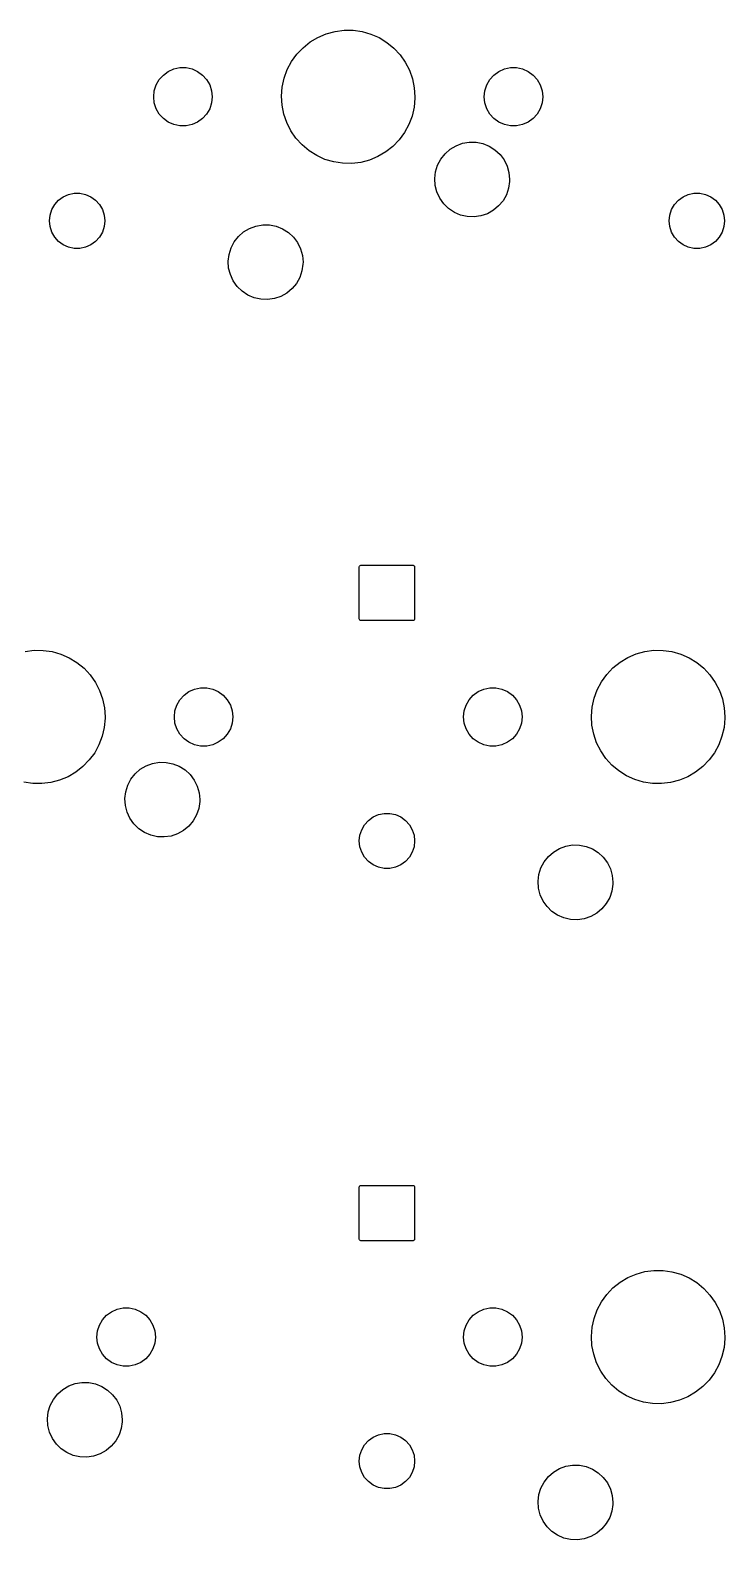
# Model space of a CAD drawing. Extents: x -119 to 120, y -47 to 51.
# Drawn here: x 56.9 to 78.25, y -44.33 to 2.05 of the extents above; entities that cross this region are included whole.
import ezdxf

# ---------------------------------------------------------------- set-up
doc = ezdxf.new("R2010")
doc.units = 0
doc.layers.add('BLACK', color=7, linetype='CONTINUOUS')

msp = doc.modelspace()

# ---------------------------------------------------------------- linework, layer by layer
at = {"layer": 'BLACK', "linetype": 'CONTINUOUS'}
for p, q in [((65.7443, 1.82656), (66.0008, 1.93597)), ((66.0008, 1.93597), (66.2698, 2.00956)), ((66.2698, 2.00956), (66.5463, 2.04595)), ((66.5463, 2.04595), (66.8251, 2.04449)), ((66.8251, 2.04449), (67.1012, 2.0052)), ((67.1012, 2.0052), (67.3694, 1.92881)), ((67.3694, 1.92881), (67.6248, 1.81672)), ((65.0954, 1.30672), (65.2874, 1.509)), ((65.2874, 1.509), (65.505, 1.68336)), ((65.505, 1.68336), (65.7443, 1.82656)), ((67.6248, 1.81672), (67.8625, 1.67101)), ((67.8625, 1.67101), (68.0783, 1.49439)), ((68.0783, 1.49439), (68.2681, 1.29011)), ((64.8022, 0.83381), (64.9327, 1.08026)), ((64.9327, 1.08026), (65.0954, 1.30672)), ((68.2681, 1.29011), (68.4285, 1.06195)), ((68.4285, 1.06195), (68.5564, 0.814153)), ((60.7728, 0.366063), (60.8669, 0.529007)), ((60.8669, 0.529007), (60.9928, 0.66883)), ((60.9928, 0.66883), (61.145, 0.779423)), ((61.145, 0.779423), (61.3169, 0.855951)), ((61.3169, 0.855951), (61.5009, 0.89507)), ((61.5009, 0.89507), (61.6891, 0.89507)), ((61.6891, 0.89507), (61.8731, 0.855951)), ((61.8731, 0.855951), (62.045, 0.779423)), ((62.045, 0.779423), (62.1972, 0.66883)), ((62.1972, 0.66883), (62.3231, 0.529007)), ((62.3231, 0.529007), (62.4172, 0.366063)), ((64.647, 0.29947), (64.7064, 0.571932)), ((64.7064, 0.571932), (64.8022, 0.83381)), ((68.5564, 0.814153), (68.6495, 0.551286)), ((68.6495, 0.551286), (68.706, 0.278217)), ((70.9328, 0.366063), (71.0269, 0.529007)), ((71.0269, 0.529007), (71.1528, 0.66883)), ((71.1528, 0.66883), (71.305, 0.779423)), ((71.305, 0.779423), (71.4769, 0.855951)), ((71.4769, 0.855951), (71.6609, 0.89507)), ((71.6609, 0.89507), (71.8491, 0.89507)), ((71.8491, 0.89507), (72.0331, 0.855951)), ((72.0331, 0.855951), (72.205, 0.779423)), ((72.205, 0.779423), (72.3572, 0.66883)), ((72.3572, 0.66883), (72.4831, 0.529007)), ((72.4831, 0.529007), (72.5772, 0.366063)), ((60.695, 0), (60.7147, 0.187121)), ((60.7147, -0.187121), (60.695, 0)), ((60.7147, 0.187121), (60.7728, 0.366063)), ((62.4172, 0.366063), (62.4753, 0.187121)), ((62.4753, 0.187121), (62.495, 0)), ((62.495, 0), (62.4753, -0.187121)), ((64.6251, 0.021467), (64.647, 0.29947)), ((64.6412, -0.256933), (64.6251, 0.021467)), ((68.706, 0.278217), (68.725, 0)), ((68.725, 0), (68.7245, -0.042932)), ((70.855, 0), (70.8747, 0.187121)), ((70.8747, -0.187121), (70.855, 0)), ((70.8747, 0.187121), (70.9328, 0.366063)), ((72.5772, 0.366063), (72.6353, 0.187121)), ((72.6353, 0.187121), (72.655, 0)), ((72.655, 0), (72.6353, -0.187121)), ((60.7728, -0.366063), (60.7147, -0.187121)), ((60.8669, -0.529007), (60.7728, -0.366063)), ((62.4172, -0.366063), (62.3231, -0.529007)), ((62.4753, -0.187121), (62.4172, -0.366063)), ((64.6949, -0.530579), (64.6412, -0.256933)), ((68.6998, -0.320691), (68.6375, -0.592515)), ((68.7245, -0.042932), (68.6998, -0.320691)), ((70.9328, -0.366063), (70.8747, -0.187121)), ((71.0269, -0.529007), (70.9328, -0.366063)), ((72.5772, -0.366063), (72.4831, -0.529007)), ((72.6353, -0.187121), (72.5772, -0.366063)), ((60.9928, -0.66883), (60.8669, -0.529007)), ((61.145, -0.779423), (60.9928, -0.66883)), ((61.3169, -0.855951), (61.145, -0.779423)), ((61.5009, -0.89507), (61.3169, -0.855951)), ((61.6891, -0.89507), (61.5009, -0.89507)), ((61.8731, -0.855951), (61.6891, -0.89507)), ((62.045, -0.779423), (61.8731, -0.855951)), ((62.1972, -0.66883), (62.045, -0.779423)), ((62.3231, -0.529007), (62.1972, -0.66883)), ((64.7852, -0.794407), (64.6949, -0.530579)), ((64.9105, -1.04353), (64.7852, -0.794407)), ((68.5389, -0.853376), (68.4059, -1.09844)), ((68.6375, -0.592515), (68.5389, -0.853376)), ((71.1528, -0.66883), (71.0269, -0.529007)), ((71.305, -0.779423), (71.1528, -0.66883)), ((71.4769, -0.855951), (71.305, -0.779423)), ((71.6609, -0.89507), (71.4769, -0.855951)), ((71.8491, -0.89507), (71.6609, -0.89507)), ((72.0331, -0.855951), (71.8491, -0.89507)), ((72.205, -0.779423), (72.0331, -0.855951)), ((72.3572, -0.66883), (72.205, -0.779423)), ((72.4831, -0.529007), (72.3572, -0.66883)), ((65.0684, -1.27335), (64.9105, -1.04353)), ((65.2561, -1.47961), (65.0684, -1.27335)), ((68.2408, -1.32319), (68.0467, -1.52345)), ((68.4059, -1.09844), (68.2408, -1.32319)), ((65.47, -1.65848), (65.2561, -1.47961)), ((65.7063, -1.80667), (65.47, -1.65848)), ((65.9604, -1.92143), (65.7063, -1.80667)), ((67.5865, -1.83621), (67.3289, -1.94293)), ((67.8273, -1.69551), (67.5865, -1.83621)), ((68.0467, -1.52345), (67.8273, -1.69551)), ((69.5205, -1.91366), (69.6508, -1.74839)), ((69.6508, -1.74839), (69.809, -1.60963)), ((69.809, -1.60963), (69.9899, -1.50203)), ((69.9899, -1.50203), (70.1874, -1.42918)), ((70.1874, -1.42918), (70.3948, -1.39355)), ((70.3948, -1.39355), (70.6052, -1.3963)), ((70.6052, -1.3963), (70.8116, -1.43736)), ((70.8116, -1.43736), (71.0071, -1.51534)), ((71.0071, -1.51534), (71.1851, -1.62764)), ((71.1851, -1.62764), (71.3396, -1.7705)), ((71.3396, -1.7705), (71.4655, -1.93913)), ((66.2278, -2.00063), (65.9604, -1.92143)), ((66.5035, -2.04281), (66.2278, -2.00063)), ((66.7823, -2.04719), (66.5035, -2.04281)), ((67.0591, -2.01369), (66.7823, -2.04719)), ((67.3289, -1.94293), (67.0591, -2.01369)), ((69.3354, -2.5099), (69.3601, -2.3009)), ((69.3601, -2.3009), (69.4225, -2.09991)), ((69.4225, -2.09991), (69.5205, -1.91366)), ((71.4655, -1.93913), (71.5586, -2.12788)), ((71.5586, -2.12788), (71.6157, -2.33043)), ((69.3492, -2.7199), (69.3354, -2.5099)), ((69.401, -2.92388), (69.3492, -2.7199)), ((71.6334, -2.60019), (71.6032, -2.80846)), ((71.6157, -2.33043), (71.635, -2.54)), ((71.635, -2.54), (71.6334, -2.60019)), ((57.653, -3.31038), (57.7719, -3.17833)), ((57.7719, -3.17833), (57.9156, -3.07388)), ((57.9156, -3.07388), (58.078, -3.0016)), ((58.078, -3.0016), (58.2518, -2.96466)), ((58.2518, -2.96466), (58.4295, -2.96466)), ((58.4295, -2.96466), (58.6033, -3.0016)), ((58.6033, -3.0016), (58.7656, -3.07388)), ((58.7656, -3.07388), (58.9094, -3.17833)), ((58.9094, -3.17833), (59.0283, -3.31038)), ((69.4891, -3.115), (69.401, -2.92388)), ((69.6105, -3.28686), (69.4891, -3.115)), ((71.4327, -3.19137), (71.2982, -3.35317)), ((71.5356, -3.00775), (71.4327, -3.19137)), ((71.6032, -2.80846), (71.5356, -3.00775)), ((76.703, -3.31038), (76.8219, -3.17833)), ((76.8219, -3.17833), (76.9656, -3.07388)), ((76.9656, -3.07388), (77.128, -3.0016)), ((77.128, -3.0016), (77.3018, -2.96466)), ((77.3018, -2.96466), (77.4795, -2.96466)), ((77.4795, -2.96466), (77.6533, -3.0016)), ((77.6533, -3.0016), (77.8156, -3.07388)), ((77.8156, -3.07388), (77.9594, -3.17833)), ((77.9594, -3.17833), (78.0783, -3.31038)), ((57.4906, -3.81), (57.5092, -3.63327)), ((57.5092, -3.63327), (57.5641, -3.46427)), ((57.5641, -3.46427), (57.653, -3.31038)), ((59.0283, -3.31038), (59.1171, -3.46427)), ((59.1171, -3.46427), (59.172, -3.63327)), ((59.172, -3.63327), (59.1906, -3.81)), ((69.7613, -3.43372), (69.6105, -3.28686)), ((69.9363, -3.55064), (69.7613, -3.43372)), ((70.1296, -3.63372), (69.9363, -3.55064)), ((70.3349, -3.68016), (70.1296, -3.63372)), ((70.5452, -3.68842), (70.3349, -3.68016)), ((70.7535, -3.65822), (70.5452, -3.68842)), ((70.9527, -3.59058), (70.7535, -3.65822)), ((71.1364, -3.48774), (70.9527, -3.59058)), ((71.2982, -3.35317), (71.1364, -3.48774)), ((76.5406, -3.81), (76.5592, -3.63327)), ((76.5592, -3.63327), (76.6141, -3.46427)), ((76.6141, -3.46427), (76.703, -3.31038)), ((78.0783, -3.31038), (78.1671, -3.46427)), ((78.1671, -3.46427), (78.222, -3.63327)), ((78.222, -3.63327), (78.2406, -3.81)), ((57.5092, -3.98672), (57.4906, -3.81)), ((57.5641, -4.15573), (57.5092, -3.98672)), ((57.653, -4.30962), (57.5641, -4.15573)), ((59.1171, -4.15573), (59.0283, -4.30962)), ((59.172, -3.98672), (59.1171, -4.15573)), ((59.1906, -3.81), (59.172, -3.98672)), ((63.3008, -4.28839), (63.459, -4.14963)), ((63.459, -4.14963), (63.6399, -4.04203)), ((63.6399, -4.04203), (63.8374, -3.96918)), ((63.8374, -3.96918), (64.0448, -3.93354)), ((64.0448, -3.93354), (64.2552, -3.9363)), ((64.2552, -3.9363), (64.4616, -3.97736)), ((64.4616, -3.97736), (64.6571, -4.05534)), ((64.6571, -4.05534), (64.8351, -4.16764)), ((64.8351, -4.16764), (64.9896, -4.3105)), ((76.5592, -3.98672), (76.5406, -3.81)), ((76.6141, -4.15573), (76.5592, -3.98672)), ((76.703, -4.30962), (76.6141, -4.15573)), ((78.1671, -4.15573), (78.0783, -4.30962)), ((78.222, -3.98672), (78.1671, -4.15573)), ((78.2406, -3.81), (78.222, -3.98672)), ((57.7719, -4.44167), (57.653, -4.30962)), ((57.9156, -4.54612), (57.7719, -4.44167)), ((58.078, -4.6184), (57.9156, -4.54612)), ((58.2518, -4.65534), (58.078, -4.6184)), ((58.6033, -4.6184), (58.4295, -4.65534)), ((58.7656, -4.54612), (58.6033, -4.6184)), ((58.9094, -4.44167), (58.7656, -4.54612)), ((59.0283, -4.30962), (58.9094, -4.44167)), ((63.0725, -4.63991), (63.1705, -4.45366)), ((63.1705, -4.45366), (63.3008, -4.28839)), ((64.9896, -4.3105), (65.1155, -4.47913)), ((65.1155, -4.47913), (65.2086, -4.66788)), ((76.8219, -4.44167), (76.703, -4.30962)), ((76.9656, -4.54612), (76.8219, -4.44167)), ((77.128, -4.6184), (76.9656, -4.54612)), ((77.3018, -4.65534), (77.128, -4.6184)), ((77.6533, -4.6184), (77.4795, -4.65534)), ((77.8156, -4.54612), (77.6533, -4.6184)), ((77.9594, -4.44167), (77.8156, -4.54612)), ((78.0783, -4.30962), (77.9594, -4.44167)), ((58.4295, -4.65534), (58.2518, -4.65534)), ((62.9854, -5.0499), (63.0101, -4.8409)), ((62.9992, -5.2599), (62.9854, -5.0499)), ((63.0101, -4.8409), (63.0725, -4.63991)), ((65.2086, -4.66788), (65.2657, -4.87043)), ((65.2657, -4.87043), (65.285, -5.08)), ((65.285, -5.08), (65.2834, -5.14019)), ((77.4795, -4.65534), (77.3018, -4.65534)), ((63.051, -5.46388), (62.9992, -5.2599)), ((63.1391, -5.655), (63.051, -5.46388)), ((65.1856, -5.54775), (65.0827, -5.73137)), ((65.2532, -5.34846), (65.1856, -5.54775)), ((65.2834, -5.14019), (65.2532, -5.34846)), ((63.2605, -5.82686), (63.1391, -5.655)), ((63.4113, -5.97372), (63.2605, -5.82686)), ((63.5863, -6.09064), (63.4113, -5.97372)), ((64.7864, -6.02774), (64.6027, -6.13058)), ((64.9482, -5.89317), (64.7864, -6.02774)), ((65.0827, -5.73137), (64.9482, -5.89317)), ((63.7796, -6.17371), (63.5863, -6.09064)), ((63.9849, -6.22016), (63.7796, -6.17371)), ((64.1952, -6.22842), (63.9849, -6.22016)), ((64.4035, -6.19822), (64.1952, -6.22842)), ((64.6027, -6.13058), (64.4035, -6.19822)), ((67.0156, -14.44), (67.0194, -14.4209)), ((67.0156, -16.04), (67.0156, -14.44)), ((67.0194, -14.4209), (67.0303, -14.4046)), ((67.0303, -14.4046), (67.0465, -14.3938)), ((67.0465, -14.3938), (67.0656, -14.39)), ((67.0656, -14.39), (68.6656, -14.39)), ((68.6656, -14.39), (68.6848, -14.3938)), ((68.6848, -14.3938), (68.701, -14.4046)), ((68.701, -14.4046), (68.7118, -14.4209)), ((68.7118, -14.4209), (68.7156, -14.44)), ((68.7156, -14.44), (68.7156, -16.04)), ((67.0194, -16.0591), (67.0156, -16.04)), ((67.0303, -16.0754), (67.0194, -16.0591)), ((67.0465, -16.0862), (67.0303, -16.0754)), ((67.0656, -16.09), (67.0465, -16.0862)), ((68.6656, -16.09), (67.0656, -16.09)), ((68.6848, -16.0862), (68.6656, -16.09)), ((68.701, -16.0754), (68.6848, -16.0862)), ((68.7118, -16.0591), (68.701, -16.0754)), ((68.7156, -16.04), (68.7118, -16.0591)), ((56.7448, -17.0404), (57.0213, -17.004)), ((57.0213, -17.004), (57.3001, -17.0055)), ((57.3001, -17.0055), (57.5762, -17.0448)), ((57.5762, -17.0448), (57.8444, -17.1212)), ((57.8444, -17.1212), (58.0998, -17.2333)), ((75.2693, -17.2234), (75.5258, -17.114)), ((75.5258, -17.114), (75.7948, -17.0404)), ((75.7948, -17.0404), (76.0713, -17.004)), ((76.0713, -17.004), (76.3501, -17.0055)), ((76.3501, -17.0055), (76.6262, -17.0448)), ((76.6262, -17.0448), (76.8944, -17.1212)), ((76.8944, -17.1212), (77.1498, -17.2333)), ((58.0998, -17.2333), (58.3375, -17.379)), ((58.3375, -17.379), (58.5533, -17.5556)), ((58.5533, -17.5556), (58.7431, -17.7599)), ((74.6204, -17.7433), (74.8124, -17.541)), ((74.8124, -17.541), (75.03, -17.3666)), ((75.03, -17.3666), (75.2693, -17.2234)), ((77.1498, -17.2333), (77.3875, -17.379)), ((77.3875, -17.379), (77.6033, -17.5556)), ((77.6033, -17.5556), (77.7931, -17.7599)), ((58.7431, -17.7599), (58.9035, -17.988)), ((58.9035, -17.988), (59.0314, -18.2358)), ((74.3272, -18.2162), (74.4577, -17.9697)), ((74.4577, -17.9697), (74.6204, -17.7433)), ((77.7931, -17.7599), (77.9535, -17.988)), ((77.9535, -17.988), (78.0814, -18.2358)), ((59.0314, -18.2358), (59.1245, -18.4987)), ((59.1245, -18.4987), (59.181, -18.7718)), ((61.4078, -18.6839), (61.5019, -18.521)), ((61.5019, -18.521), (61.6278, -18.3812)), ((61.6278, -18.3812), (61.78, -18.2706)), ((61.78, -18.2706), (61.9519, -18.194)), ((61.9519, -18.194), (62.1359, -18.1549)), ((62.1359, -18.1549), (62.3241, -18.1549)), ((62.3241, -18.1549), (62.5081, -18.194)), ((62.5081, -18.194), (62.68, -18.2706)), ((62.68, -18.2706), (62.8322, -18.3812)), ((62.8322, -18.3812), (62.9581, -18.521)), ((62.9581, -18.521), (63.0522, -18.6839)), ((70.2978, -18.6839), (70.3919, -18.521)), ((70.3919, -18.521), (70.5178, -18.3812)), ((70.5178, -18.3812), (70.67, -18.2706)), ((70.67, -18.2706), (70.8419, -18.194)), ((70.8419, -18.194), (71.0259, -18.1549)), ((71.0259, -18.1549), (71.2141, -18.1549)), ((71.2141, -18.1549), (71.3981, -18.194)), ((71.3981, -18.194), (71.57, -18.2706)), ((71.57, -18.2706), (71.7222, -18.3812)), ((71.7222, -18.3812), (71.8481, -18.521)), ((71.8481, -18.521), (71.9422, -18.6839)), ((74.172, -18.7505), (74.2314, -18.4781)), ((74.2314, -18.4781), (74.3272, -18.2162)), ((78.0814, -18.2358), (78.1745, -18.4987)), ((78.1745, -18.4987), (78.231, -18.7718)), ((59.181, -18.7718), (59.2, -19.05)), ((61.33, -19.05), (61.3497, -18.8629)), ((61.3497, -18.8629), (61.4078, -18.6839)), ((63.0522, -18.6839), (63.1103, -18.8629)), ((63.1103, -18.8629), (63.13, -19.05)), ((70.22, -19.05), (70.2397, -18.8629)), ((70.2397, -18.8629), (70.2978, -18.6839)), ((71.9422, -18.6839), (72.0003, -18.8629)), ((72.0003, -18.8629), (72.02, -19.05)), ((74.1501, -19.0285), (74.172, -18.7505)), ((78.231, -18.7718), (78.25, -19.05)), ((59.1748, -19.3707), (59.1125, -19.6425)), ((59.1995, -19.0929), (59.1748, -19.3707)), ((59.2, -19.05), (59.1995, -19.0929)), ((61.3497, -19.2371), (61.33, -19.05)), ((61.4078, -19.4161), (61.3497, -19.2371)), ((61.5019, -19.579), (61.4078, -19.4161)), ((63.0522, -19.4161), (62.9581, -19.579)), ((63.1103, -19.2371), (63.0522, -19.4161)), ((63.13, -19.05), (63.1103, -19.2371)), ((70.2397, -19.2371), (70.22, -19.05)), ((70.2978, -19.4161), (70.2397, -19.2371)), ((70.3919, -19.579), (70.2978, -19.4161)), ((71.9422, -19.4161), (71.8481, -19.579)), ((72.0003, -19.2371), (71.9422, -19.4161)), ((72.02, -19.05), (72.0003, -19.2371)), ((74.1662, -19.3069), (74.1501, -19.0285)), ((74.2199, -19.5806), (74.1662, -19.3069)), ((78.2248, -19.3707), (78.1625, -19.6425)), ((78.2495, -19.0929), (78.2248, -19.3707)), ((78.25, -19.05), (78.2495, -19.0929)), ((59.0139, -19.9034), (58.8809, -20.1484)), ((59.1125, -19.6425), (59.0139, -19.9034)), ((61.6278, -19.7188), (61.5019, -19.579)), ((61.78, -19.8294), (61.6278, -19.7188)), ((61.9519, -19.906), (61.78, -19.8294)), ((62.1359, -19.9451), (61.9519, -19.906)), ((62.5081, -19.906), (62.3241, -19.9451)), ((62.68, -19.8294), (62.5081, -19.906)), ((62.8322, -19.7188), (62.68, -19.8294)), ((62.9581, -19.579), (62.8322, -19.7188)), ((70.5178, -19.7188), (70.3919, -19.579)), ((70.67, -19.8294), (70.5178, -19.7188)), ((70.8419, -19.906), (70.67, -19.8294)), ((71.0259, -19.9451), (70.8419, -19.906)), ((71.3981, -19.906), (71.2141, -19.9451)), ((71.57, -19.8294), (71.3981, -19.906)), ((71.7222, -19.7188), (71.57, -19.8294)), ((71.8481, -19.579), (71.7222, -19.7188)), ((74.3102, -19.8444), (74.2199, -19.5806)), ((74.4355, -20.0935), (74.3102, -19.8444)), ((78.0639, -19.9034), (77.9309, -20.1484)), ((78.1625, -19.6425), (78.0639, -19.9034)), ((58.7158, -20.3732), (58.5217, -20.5734)), ((58.8809, -20.1484), (58.7158, -20.3732)), ((62.3241, -19.9451), (62.1359, -19.9451)), ((71.2141, -19.9451), (71.0259, -19.9451)), ((74.5934, -20.3234), (74.4355, -20.0935)), ((74.7811, -20.5296), (74.5934, -20.3234)), ((77.7658, -20.3732), (77.5717, -20.5734)), ((77.9309, -20.1484), (77.7658, -20.3732)), ((58.3023, -20.7455), (58.0615, -20.8862)), ((58.5217, -20.5734), (58.3023, -20.7455)), ((59.9955, -20.9637), (60.1258, -20.7984)), ((60.1258, -20.7984), (60.284, -20.6596)), ((60.284, -20.6596), (60.4649, -20.552)), ((60.4649, -20.552), (60.6624, -20.4792)), ((60.6624, -20.4792), (60.8698, -20.4435)), ((60.8698, -20.4435), (61.0802, -20.4463)), ((61.0802, -20.4463), (61.2866, -20.4874)), ((61.2866, -20.4874), (61.4821, -20.5653)), ((61.4821, -20.5653), (61.6601, -20.6776)), ((61.6601, -20.6776), (61.8146, -20.8205)), ((61.8146, -20.8205), (61.9405, -20.9891)), ((74.995, -20.7085), (74.7811, -20.5296)), ((75.2313, -20.8567), (74.995, -20.7085)), ((75.4854, -20.9714), (75.2313, -20.8567)), ((77.3523, -20.7455), (77.1115, -20.8862)), ((77.5717, -20.5734), (77.3523, -20.7455)), ((56.9785, -21.0928), (56.7028, -21.0506)), ((57.2573, -21.0972), (56.9785, -21.0928)), ((57.5341, -21.0637), (57.2573, -21.0972)), ((57.8039, -20.9929), (57.5341, -21.0637)), ((58.0615, -20.8862), (57.8039, -20.9929)), ((59.8351, -21.3509), (59.8975, -21.1499)), ((59.8975, -21.1499), (59.9955, -20.9637)), ((61.9405, -20.9891), (62.0336, -21.1779)), ((62.0336, -21.1779), (62.0907, -21.3804)), ((75.7528, -21.0506), (75.4854, -20.9714)), ((76.0285, -21.0928), (75.7528, -21.0506)), ((76.3073, -21.0972), (76.0285, -21.0928)), ((76.5841, -21.0637), (76.3073, -21.0972)), ((76.8539, -20.9929), (76.5841, -21.0637)), ((77.1115, -20.8862), (76.8539, -20.9929)), ((59.8104, -21.5599), (59.8351, -21.3509)), ((59.8242, -21.7699), (59.8104, -21.5599)), ((59.876, -21.9739), (59.8242, -21.7699)), ((62.1084, -21.6502), (62.0782, -21.8585)), ((62.0907, -21.3804), (62.11, -21.59)), ((62.11, -21.59), (62.1084, -21.6502)), ((59.9641, -22.165), (59.876, -21.9739)), ((60.0855, -22.3369), (59.9641, -22.165)), ((61.9077, -22.2414), (61.7732, -22.4032)), ((62.0106, -22.0577), (61.9077, -22.2414)), ((62.0782, -21.8585), (62.0106, -22.0577)), ((67.178, -22.3604), (67.2969, -22.2283)), ((67.2969, -22.2283), (67.4406, -22.1239)), ((67.4406, -22.1239), (67.603, -22.0516)), ((67.603, -22.0516), (67.7768, -22.0147)), ((67.7768, -22.0147), (67.9545, -22.0147)), ((67.9545, -22.0147), (68.1283, -22.0516)), ((68.1283, -22.0516), (68.2906, -22.1239)), ((68.2906, -22.1239), (68.4344, -22.2283)), ((68.4344, -22.2283), (68.5533, -22.3604)), ((60.2363, -22.4837), (60.0855, -22.3369)), ((60.4113, -22.6006), (60.2363, -22.4837)), ((60.6046, -22.6837), (60.4113, -22.6006)), ((60.8099, -22.7302), (60.6046, -22.6837)), ((61.2285, -22.7082), (61.0202, -22.7384)), ((61.4277, -22.6406), (61.2285, -22.7082)), ((61.6114, -22.5377), (61.4277, -22.6406)), ((61.7732, -22.4032), (61.6114, -22.5377)), ((67.0156, -22.86), (67.0342, -22.6833)), ((67.0342, -22.6833), (67.0891, -22.5143)), ((67.0891, -22.5143), (67.178, -22.3604)), ((68.5533, -22.3604), (68.6421, -22.5143)), ((68.6421, -22.5143), (68.697, -22.6833)), ((68.697, -22.6833), (68.7156, -22.86)), ((61.0202, -22.7384), (60.8099, -22.7302)), ((67.0342, -23.0367), (67.0156, -22.86)), ((67.0891, -23.2057), (67.0342, -23.0367)), ((68.697, -23.0367), (68.6421, -23.2057)), ((68.7156, -22.86), (68.697, -23.0367)), ((72.984, -23.1996), (73.1649, -23.092)), ((73.1649, -23.092), (73.3624, -23.0192)), ((73.3624, -23.0192), (73.5698, -22.9835)), ((73.5698, -22.9835), (73.7802, -22.9863)), ((73.7802, -22.9863), (73.9866, -23.0274)), ((73.9866, -23.0274), (74.1821, -23.1053)), ((74.1821, -23.1053), (74.3601, -23.2176)), ((67.178, -23.3596), (67.0891, -23.2057)), ((67.2969, -23.4917), (67.178, -23.3596)), ((67.4406, -23.5961), (67.2969, -23.4917)), ((67.603, -23.6684), (67.4406, -23.5961)), ((68.2906, -23.5961), (68.1283, -23.6684)), ((68.4344, -23.4917), (68.2906, -23.5961)), ((68.5533, -23.3596), (68.4344, -23.4917)), ((68.6421, -23.2057), (68.5533, -23.3596)), ((72.5975, -23.6899), (72.6955, -23.5037)), ((72.6955, -23.5037), (72.8258, -23.3384)), ((72.8258, -23.3384), (72.984, -23.1996)), ((74.3601, -23.2176), (74.5146, -23.3605)), ((74.5146, -23.3605), (74.6405, -23.5291)), ((74.6405, -23.5291), (74.7336, -23.7179)), ((67.7768, -23.7053), (67.603, -23.6684)), ((67.9545, -23.7053), (67.7768, -23.7053)), ((68.1283, -23.6684), (67.9545, -23.7053)), ((72.5104, -24.0999), (72.5351, -23.8909)), ((72.5242, -24.3099), (72.5104, -24.0999)), ((72.5351, -23.8909), (72.5975, -23.6899)), ((74.7336, -23.7179), (74.7907, -23.9204)), ((74.7907, -23.9204), (74.81, -24.13)), ((72.576, -24.5139), (72.5242, -24.3099)), ((72.6641, -24.705), (72.576, -24.5139)), ((74.7782, -24.3985), (74.7106, -24.5977)), ((74.8084, -24.1902), (74.7782, -24.3985)), ((74.81, -24.13), (74.8084, -24.1902)), ((72.7855, -24.8769), (72.6641, -24.705)), ((72.9363, -25.0237), (72.7855, -24.8769)), ((73.1113, -25.1406), (72.9363, -25.0237)), ((74.4732, -24.9432), (74.3114, -25.0777)), ((74.6077, -24.7814), (74.4732, -24.9432)), ((74.7106, -24.5977), (74.6077, -24.7814)), ((73.3046, -25.2237), (73.1113, -25.1406)), ((73.5099, -25.2702), (73.3046, -25.2237)), ((73.7202, -25.2784), (73.5099, -25.2702)), ((73.9285, -25.2482), (73.7202, -25.2784)), ((74.1277, -25.1806), (73.9285, -25.2482)), ((74.3114, -25.0777), (74.1277, -25.1806)), ((67.0156, -33.49), (67.0194, -33.4709)), ((67.0156, -35.09), (67.0156, -33.49)), ((67.0194, -33.4709), (67.0303, -33.4546)), ((67.0303, -33.4546), (67.0465, -33.4438)), ((67.0465, -33.4438), (67.0656, -33.44)), ((67.0656, -33.44), (68.6656, -33.44)), ((68.6656, -33.44), (68.6848, -33.4438)), ((68.6848, -33.4438), (68.701, -33.4546)), ((68.701, -33.4546), (68.7118, -33.4709)), ((68.7118, -33.4709), (68.7156, -33.49)), ((68.7156, -33.49), (68.7156, -35.09)), ((67.0194, -35.1091), (67.0156, -35.09)), ((67.0303, -35.1254), (67.0194, -35.1091)), ((67.0465, -35.1362), (67.0303, -35.1254)), ((67.0656, -35.14), (67.0465, -35.1362)), ((68.6656, -35.14), (67.0656, -35.14)), ((68.6848, -35.1362), (68.6656, -35.14)), ((68.701, -35.1254), (68.6848, -35.1362)), ((68.7118, -35.1091), (68.701, -35.1254)), ((68.7156, -35.09), (68.7118, -35.1091)), ((75.2693, -36.2734), (75.5258, -36.164)), ((75.5258, -36.164), (75.7948, -36.0904)), ((75.7948, -36.0904), (76.0713, -36.054)), ((76.0713, -36.054), (76.3501, -36.0555)), ((76.3501, -36.0555), (76.6262, -36.0948)), ((76.6262, -36.0948), (76.8944, -36.1712)), ((76.8944, -36.1712), (77.1498, -36.2833)), ((74.6204, -36.7933), (74.8124, -36.591)), ((74.8124, -36.591), (75.03, -36.4166)), ((75.03, -36.4166), (75.2693, -36.2734)), ((77.1498, -36.2833), (77.3875, -36.429)), ((77.3875, -36.429), (77.6033, -36.6056)), ((77.6033, -36.6056), (77.7931, -36.8099)), ((74.3272, -37.2662), (74.4577, -37.0197)), ((74.4577, -37.0197), (74.6204, -36.7933)), ((77.7931, -36.8099), (77.9535, -37.038)), ((77.9535, -37.038), (78.0814, -37.2858)), ((59.1206, -37.571), (59.2465, -37.4312)), ((59.2465, -37.4312), (59.3987, -37.3206)), ((59.3987, -37.3206), (59.5706, -37.244)), ((59.5706, -37.244), (59.7547, -37.2049)), ((59.7547, -37.2049), (59.9428, -37.2049)), ((59.9428, -37.2049), (60.1269, -37.244)), ((60.1269, -37.244), (60.2987, -37.3206)), ((60.2987, -37.3206), (60.451, -37.4312)), ((60.451, -37.4312), (60.5769, -37.571)), ((70.3919, -37.571), (70.5178, -37.4312)), ((70.5178, -37.4312), (70.67, -37.3206)), ((70.67, -37.3206), (70.8419, -37.244)), ((70.8419, -37.244), (71.0259, -37.2049)), ((71.0259, -37.2049), (71.2141, -37.2049)), ((71.2141, -37.2049), (71.3981, -37.244)), ((71.3981, -37.244), (71.57, -37.3206)), ((71.57, -37.3206), (71.7222, -37.4312)), ((71.7222, -37.4312), (71.8481, -37.571)), ((74.172, -37.8005), (74.2314, -37.5281)), ((74.2314, -37.5281), (74.3272, -37.2662)), ((78.0814, -37.2858), (78.1745, -37.5487)), ((78.1745, -37.5487), (78.231, -37.8218)), ((58.9487, -38.1), (58.9684, -37.9129)), ((58.9684, -37.9129), (59.0266, -37.7339)), ((59.0266, -37.7339), (59.1206, -37.571)), ((60.5769, -37.571), (60.6709, -37.7339)), ((60.6709, -37.7339), (60.7291, -37.9129)), ((60.7291, -37.9129), (60.7487, -38.1)), ((70.22, -38.1), (70.2397, -37.9129)), ((70.2397, -37.9129), (70.2978, -37.7339)), ((70.2978, -37.7339), (70.3919, -37.571)), ((71.8481, -37.571), (71.9422, -37.7339)), ((71.9422, -37.7339), (72.0003, -37.9129)), ((72.0003, -37.9129), (72.02, -38.1)), ((74.1501, -38.0785), (74.172, -37.8005)), ((78.231, -37.8218), (78.25, -38.1)), ((58.9684, -38.2871), (58.9487, -38.1)), ((59.0266, -38.4661), (58.9684, -38.2871)), ((59.1206, -38.629), (59.0266, -38.4661)), ((60.6709, -38.4661), (60.5769, -38.629)), ((60.7291, -38.2871), (60.6709, -38.4661)), ((60.7487, -38.1), (60.7291, -38.2871)), ((70.2397, -38.2871), (70.22, -38.1)), ((70.2978, -38.4661), (70.2397, -38.2871)), ((70.3919, -38.629), (70.2978, -38.4661)), ((71.9422, -38.4661), (71.8481, -38.629)), ((72.0003, -38.2871), (71.9422, -38.4661)), ((72.02, -38.1), (72.0003, -38.2871)), ((74.1662, -38.3569), (74.1501, -38.0785)), ((74.2199, -38.6306), (74.1662, -38.3569)), ((78.2248, -38.4207), (78.1625, -38.6925)), ((78.2495, -38.1429), (78.2248, -38.4207)), ((78.25, -38.1), (78.2495, -38.1429)), ((59.2465, -38.7688), (59.1206, -38.629)), ((59.3987, -38.8794), (59.2465, -38.7688)), ((59.5706, -38.956), (59.3987, -38.8794)), ((60.2987, -38.8794), (60.1269, -38.956)), ((60.451, -38.7688), (60.2987, -38.8794)), ((60.5769, -38.629), (60.451, -38.7688)), ((70.5178, -38.7688), (70.3919, -38.629)), ((70.67, -38.8794), (70.5178, -38.7688)), ((70.8419, -38.956), (70.67, -38.8794)), ((71.57, -38.8794), (71.3981, -38.956)), ((71.7222, -38.7688), (71.57, -38.8794)), ((71.8481, -38.629), (71.7222, -38.7688)), ((74.3102, -38.8944), (74.2199, -38.6306)), ((74.4355, -39.1435), (74.3102, -38.8944)), ((78.0639, -38.9534), (77.9309, -39.1984)), ((78.1625, -38.6925), (78.0639, -38.9534)), ((59.7547, -38.9951), (59.5706, -38.956)), ((59.9428, -38.9951), (59.7547, -38.9951)), ((60.1269, -38.956), (59.9428, -38.9951)), ((71.0259, -38.9951), (70.8419, -38.956)), ((71.2141, -38.9951), (71.0259, -38.9951)), ((71.3981, -38.956), (71.2141, -38.9951)), ((74.5934, -39.3734), (74.4355, -39.1435)), ((74.7811, -39.5796), (74.5934, -39.3734)), ((77.9309, -39.1984), (77.7658, -39.4232)), ((57.6143, -40.0137), (57.7446, -39.8484)), ((57.7446, -39.8484), (57.9028, -39.7096)), ((57.9028, -39.7096), (58.0837, -39.602)), ((58.0837, -39.602), (58.2811, -39.5292)), ((58.2811, -39.5292), (58.4885, -39.4935)), ((58.4885, -39.4935), (58.699, -39.4963)), ((58.699, -39.4963), (58.9054, -39.5374)), ((58.9054, -39.5374), (59.1008, -39.6153)), ((59.1008, -39.6153), (59.2788, -39.7276)), ((59.2788, -39.7276), (59.4334, -39.8705)), ((59.4334, -39.8705), (59.5593, -40.0391)), ((74.995, -39.7585), (74.7811, -39.5796)), ((75.2313, -39.9067), (74.995, -39.7585)), ((77.3523, -39.7955), (77.1115, -39.9362)), ((77.5717, -39.6234), (77.3523, -39.7955)), ((77.7658, -39.4232), (77.5717, -39.6234)), ((57.4539, -40.4009), (57.5163, -40.1999)), ((57.5163, -40.1999), (57.6143, -40.0137)), ((59.5593, -40.0391), (59.6524, -40.2279)), ((59.6524, -40.2279), (59.7095, -40.4304)), ((75.4854, -40.0214), (75.2313, -39.9067)), ((75.7528, -40.1006), (75.4854, -40.0214)), ((76.0285, -40.1428), (75.7528, -40.1006)), ((76.3073, -40.1472), (76.0285, -40.1428)), ((76.5841, -40.1137), (76.3073, -40.1472)), ((76.8539, -40.0429), (76.5841, -40.1137)), ((77.1115, -39.9362), (76.8539, -40.0429)), ((57.4291, -40.6099), (57.4539, -40.4009)), ((57.4429, -40.8199), (57.4291, -40.6099)), ((59.7272, -40.7002), (59.697, -40.9085)), ((59.7095, -40.4304), (59.7287, -40.64)), ((59.7287, -40.64), (59.7272, -40.7002)), ((57.4947, -41.0239), (57.4429, -40.8199)), ((57.5828, -41.215), (57.4947, -41.0239)), ((57.7043, -41.3869), (57.5828, -41.215)), ((59.6293, -41.1077), (59.5265, -41.2914)), ((59.697, -40.9085), (59.6293, -41.1077)), ((67.2969, -41.2783), (67.4406, -41.1739)), ((67.4406, -41.1739), (67.603, -41.1016)), ((67.603, -41.1016), (67.7768, -41.0647)), ((67.7768, -41.0647), (67.9545, -41.0647)), ((67.9545, -41.0647), (68.1283, -41.1016)), ((68.1283, -41.1016), (68.2906, -41.1739)), ((68.2906, -41.1739), (68.4344, -41.2783)), ((57.855, -41.5337), (57.7043, -41.3869)), ((58.03, -41.6506), (57.855, -41.5337)), ((58.2234, -41.7337), (58.03, -41.6506)), ((58.4286, -41.7802), (58.2234, -41.7337)), ((59.0465, -41.6906), (58.8472, -41.7582)), ((59.2301, -41.5877), (59.0465, -41.6906)), ((59.3919, -41.4532), (59.2301, -41.5877)), ((59.5265, -41.2914), (59.3919, -41.4532)), ((67.0156, -41.91), (67.0342, -41.7333)), ((67.0342, -41.7333), (67.0891, -41.5643)), ((67.0891, -41.5643), (67.178, -41.4104)), ((67.178, -41.4104), (67.2969, -41.2783)), ((68.4344, -41.2783), (68.5533, -41.4104)), ((68.5533, -41.4104), (68.6421, -41.5643)), ((68.6421, -41.5643), (68.697, -41.7333)), ((68.697, -41.7333), (68.7156, -41.91)), ((58.6389, -41.7884), (58.4286, -41.7802)), ((58.8472, -41.7582), (58.6389, -41.7884)), ((67.0342, -42.0867), (67.0156, -41.91)), ((67.0891, -42.2557), (67.0342, -42.0867)), ((68.697, -42.0867), (68.6421, -42.2557)), ((68.7156, -41.91), (68.697, -42.0867)), ((72.984, -42.2496), (73.1649, -42.142)), ((73.1649, -42.142), (73.3624, -42.0692)), ((73.3624, -42.0692), (73.5698, -42.0335)), ((73.5698, -42.0335), (73.7802, -42.0363)), ((73.7802, -42.0363), (73.9866, -42.0774)), ((73.9866, -42.0774), (74.1821, -42.1553)), ((74.1821, -42.1553), (74.3601, -42.2676)), ((67.178, -42.4096), (67.0891, -42.2557)), ((67.2969, -42.5417), (67.178, -42.4096)), ((67.4406, -42.6461), (67.2969, -42.5417)), ((67.603, -42.7184), (67.4406, -42.6461)), ((68.2906, -42.6461), (68.1283, -42.7184)), ((68.4344, -42.5417), (68.2906, -42.6461)), ((68.5533, -42.4096), (68.4344, -42.5417)), ((68.6421, -42.2557), (68.5533, -42.4096)), ((72.5975, -42.7399), (72.6955, -42.5537)), ((72.6955, -42.5537), (72.8258, -42.3884)), ((72.8258, -42.3884), (72.984, -42.2496)), ((74.3601, -42.2676), (74.5146, -42.4105)), ((74.5146, -42.4105), (74.6405, -42.5791)), ((74.6405, -42.5791), (74.7336, -42.7679)), ((67.7768, -42.7553), (67.603, -42.7184)), ((67.9545, -42.7553), (67.7768, -42.7553)), ((68.1283, -42.7184), (67.9545, -42.7553)), ((72.5104, -43.1499), (72.5351, -42.9409)), ((72.5351, -42.9409), (72.5975, -42.7399)), ((74.7336, -42.7679), (74.7907, -42.9704)), ((74.7907, -42.9704), (74.81, -43.18)), ((72.5242, -43.3599), (72.5104, -43.1499)), ((72.576, -43.5639), (72.5242, -43.3599)), ((72.6641, -43.755), (72.576, -43.5639)), ((74.7782, -43.4485), (74.7106, -43.6477)), ((74.8084, -43.2402), (74.7782, -43.4485)), ((74.81, -43.18), (74.8084, -43.2402)), ((72.7855, -43.9269), (72.6641, -43.755)), ((72.9363, -44.0737), (72.7855, -43.9269)), ((74.4732, -43.9932), (74.3114, -44.1277)), ((74.6077, -43.8314), (74.4732, -43.9932)), ((74.7106, -43.6477), (74.6077, -43.8314)), ((73.1113, -44.1906), (72.9363, -44.0737)), ((73.3046, -44.2737), (73.1113, -44.1906)), ((73.5099, -44.3202), (73.3046, -44.2737)), ((73.7202, -44.3284), (73.5099, -44.3202)), ((73.9285, -44.2982), (73.7202, -44.3284)), ((74.1277, -44.2306), (73.9285, -44.2982)), ((74.3114, -44.1277), (74.1277, -44.2306))]:
    msp.add_line(p, q, dxfattribs=at)

doc.saveas('drawing.dxf')
